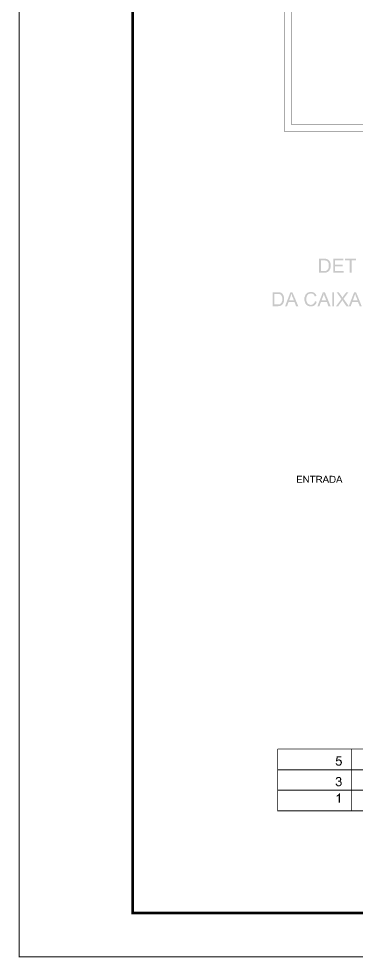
# Model space of a CAD drawing. Header units: millimetres. Extents: x 3240 to 3412, y 1366 to 1426.
# Drawn here: x 3327.64 to 3334.93, y 1366.24 to 1386.51 of the extents above; entities that cross this region are included whole.
import ezdxf

# ---------------------------------------------------------------- set-up
doc = ezdxf.new("R2010")
doc.units = ezdxf.units.MM
doc.layers.add('H', color=7, linetype='Continuous')
doc.layers.add('P', color=7, linetype='Continuous')

msp = doc.modelspace()

# ---------------------------------------------------------------- hatches: boundary and pattern name
at = {"layer": 'H', "linetype": 'Continuous'}
for points in [[(3334.129, 1381.027), (3334.129, 1381.327), (3334.277, 1381.327), (3334.283, 1381.324), (3334.295, 1381.324), (3334.298, 1381.32), (3334.307, 1381.32), (3334.313, 1381.315), (3334.316, 1381.315), (3334.316, 1381.311), (3334.32, 1381.311), (3334.325, 1381.306), (3334.328, 1381.306), (3334.328, 1381.302), (3334.334, 1381.299), (3334.337, 1381.299), (3334.337, 1381.294), (3334.341, 1381.29), (3334.346, 1381.29), (3334.346, 1381.285), (3334.35, 1381.281), (3334.35, 1381.278), (3334.355, 1381.278), (3334.358, 1381.272), (3334.358, 1381.264), (3334.362, 1381.26), (3334.362, 1381.257), (3334.367, 1381.251), (3334.367, 1381.242), (3334.371, 1381.239), (3334.371, 1381.23), (3334.376, 1381.227), (3334.376, 1381.193), (3334.38, 1381.188), (3334.38, 1381.172), (3334.376, 1381.167), (3334.376, 1381.137), (3334.371, 1381.133), (3334.371, 1381.121), (3334.367, 1381.115), (3334.367, 1381.108), (3334.362, 1381.103), (3334.362, 1381.1), (3334.358, 1381.094), (3334.358, 1381.087), (3334.35, 1381.078), (3334.35, 1381.073), (3334.346, 1381.073), (3334.346, 1381.07), (3334.337, 1381.061), (3334.334, 1381.061), (3334.334, 1381.057), (3334.328, 1381.052), (3334.325, 1381.052), (3334.325, 1381.048), (3334.32, 1381.048), (3334.316, 1381.045), (3334.313, 1381.045), (3334.307, 1381.04), (3334.304, 1381.04), (3334.298, 1381.036), (3334.286, 1381.036), (3334.274, 1381.066), (3334.274, 1381.07), (3334.283, 1381.07), (3334.286, 1381.073), (3334.291, 1381.073), (3334.295, 1381.078), (3334.298, 1381.078), (3334.32, 1381.1), (3334.32, 1381.103), (3334.325, 1381.108), (3334.325, 1381.115), (3334.328, 1381.121), (3334.328, 1381.124), (3334.334, 1381.13), (3334.334, 1381.151), (3334.337, 1381.154), (3334.337, 1381.205), (3334.334, 1381.209), (3334.334, 1381.23), (3334.328, 1381.235), (3334.328, 1381.239), (3334.325, 1381.242), (3334.325, 1381.251), (3334.32, 1381.251), (3334.32, 1381.257), (3334.313, 1381.264), (3334.313, 1381.269), (3334.307, 1381.269), (3334.304, 1381.272), (3334.304, 1381.278), (3334.298, 1381.278), (3334.295, 1381.281), (3334.291, 1381.281), (3334.291, 1381.285), (3334.283, 1381.285), (3334.283, 1381.29), (3334.265, 1381.29), (3334.261, 1381.294), (3334.168, 1381.294), (3334.168, 1381.066), (3334.274, 1381.066), (3334.286, 1381.036), (3334.286, 1381.031), (3334.261, 1381.031), (3334.256, 1381.027), (3334.129, 1381.027)], [(3334.434, 1381.027), (3334.434, 1381.327), (3334.651, 1381.327), (3334.651, 1381.294), (3334.473, 1381.294), (3334.473, 1381.2), (3334.637, 1381.2), (3334.637, 1381.167), (3334.473, 1381.167), (3334.473, 1381.066), (3334.658, 1381.066), (3334.658, 1381.027), (3334.434, 1381.027)], [(3334.791, 1381.027), (3334.791, 1381.294), (3334.688, 1381.294), (3334.688, 1381.327), (3334.926, 1381.327), (3334.926, 1381.294), (3334.828, 1381.294), (3334.828, 1381.027), (3334.791, 1381.027)], [(3333.122, 1380.304), (3333.122, 1380.604), (3333.275, 1380.604), (3333.279, 1380.6), (3333.288, 1380.6), (3333.291, 1380.595), (3333.279, 1380.565), (3333.261, 1380.565), (3333.258, 1380.57), (3333.164, 1380.57), (3333.164, 1380.341), (3333.261, 1380.341), (3333.267, 1380.346), (3333.279, 1380.346), (3333.282, 1380.35), (3333.288, 1380.35), (3333.297, 1380.359), (3333.3, 1380.359), (3333.3, 1380.362), (3333.304, 1380.362), (3333.304, 1380.368), (3333.318, 1380.38), (3333.318, 1380.389), (3333.321, 1380.392), (3333.321, 1380.401), (3333.325, 1380.405), (3333.325, 1380.413), (3333.33, 1380.417), (3333.33, 1380.495), (3333.325, 1380.498), (3333.325, 1380.51), (3333.321, 1380.516), (3333.321, 1380.519), (3333.318, 1380.523), (3333.318, 1380.532), (3333.312, 1380.532), (3333.309, 1380.537), (3333.309, 1380.54), (3333.304, 1380.544), (3333.304, 1380.549), (3333.3, 1380.549), (3333.288, 1380.562), (3333.279, 1380.562), (3333.279, 1380.565), (3333.291, 1380.595), (3333.3, 1380.595), (3333.304, 1380.592), (3333.309, 1380.592), (3333.312, 1380.586), (3333.318, 1380.586), (3333.318, 1380.583), (3333.321, 1380.583), (3333.325, 1380.579), (3333.33, 1380.579), (3333.33, 1380.574), (3333.334, 1380.57), (3333.339, 1380.57), (3333.339, 1380.565), (3333.342, 1380.562), (3333.342, 1380.558), (3333.346, 1380.558), (3333.346, 1380.553), (3333.351, 1380.549), (3333.351, 1380.544), (3333.355, 1380.54), (3333.355, 1380.537), (3333.36, 1380.532), (3333.36, 1380.528), (3333.364, 1380.523), (3333.364, 1380.516), (3333.367, 1380.51), (3333.367, 1380.489), (3333.372, 1380.486), (3333.372, 1380.426), (3333.367, 1380.422), (3333.367, 1380.401), (3333.364, 1380.401), (3333.364, 1380.392), (3333.36, 1380.389), (3333.36, 1380.38), (3333.355, 1380.375), (3333.355, 1380.371), (3333.351, 1380.368), (3333.351, 1380.362), (3333.346, 1380.359), (3333.346, 1380.353), (3333.342, 1380.353), (3333.342, 1380.35), (3333.334, 1380.341), (3333.334, 1380.338), (3333.33, 1380.338), (3333.325, 1380.332), (3333.325, 1380.329), (3333.321, 1380.329), (3333.318, 1380.325), (3333.312, 1380.325), (3333.309, 1380.32), (3333.304, 1380.32), (3333.304, 1380.316), (3333.297, 1380.316), (3333.291, 1380.311), (3333.279, 1380.311), (3333.279, 1380.308), (3333.249, 1380.308), (3333.245, 1380.304), (3333.122, 1380.304)], [(3333.394, 1380.304), (3333.508, 1380.604), (3333.551, 1380.604), (3333.678, 1380.304), (3333.63, 1380.304), (3333.596, 1380.396), (3333.584, 1380.431), (3333.551, 1380.51), (3333.551, 1380.516), (3333.545, 1380.519), (3333.545, 1380.532), (3333.542, 1380.537), (3333.542, 1380.544), (3333.536, 1380.544), (3333.536, 1380.553), (3333.533, 1380.558), (3333.533, 1380.57), (3333.529, 1380.57), (3333.529, 1380.562), (3333.524, 1380.558), (3333.524, 1380.544), (3333.521, 1380.54), (3333.521, 1380.532), (3333.515, 1380.528), (3333.515, 1380.523), (3333.512, 1380.519), (3333.512, 1380.516), (3333.482, 1380.431), (3333.584, 1380.431), (3333.596, 1380.396), (3333.469, 1380.396), (3333.436, 1380.304), (3333.394, 1380.304)], [(3333.935, 1380.299), (3333.932, 1380.304), (3333.91, 1380.304), (3333.905, 1380.308), (3333.896, 1380.308), (3333.893, 1380.311), (3333.889, 1380.311), (3333.884, 1380.316), (3333.875, 1380.316), (3333.875, 1380.32), (3333.872, 1380.32), (3333.859, 1380.332), (3333.854, 1380.332), (3333.85, 1380.338), (3333.85, 1380.341), (3333.842, 1380.35), (3333.842, 1380.353), (3333.833, 1380.362), (3333.833, 1380.368), (3333.829, 1380.371), (3333.829, 1380.375), (3333.826, 1380.38), (3333.826, 1380.389), (3333.82, 1380.392), (3333.82, 1380.401), (3333.817, 1380.405), (3333.817, 1380.422), (3333.812, 1380.426), (3333.812, 1380.495), (3333.817, 1380.498), (3333.817, 1380.507), (3333.82, 1380.51), (3333.82, 1380.523), (3333.826, 1380.528), (3333.826, 1380.532), (3333.829, 1380.537), (3333.829, 1380.54), (3333.833, 1380.544), (3333.833, 1380.549), (3333.838, 1380.549), (3333.838, 1380.553), (3333.842, 1380.558), (3333.842, 1380.562), (3333.847, 1380.565), (3333.85, 1380.565), (3333.85, 1380.57), (3333.854, 1380.574), (3333.859, 1380.574), (3333.859, 1380.579), (3333.863, 1380.583), (3333.868, 1380.583), (3333.875, 1380.592), (3333.88, 1380.592), (3333.884, 1380.595), (3333.889, 1380.595), (3333.893, 1380.6), (3333.902, 1380.6), (3333.902, 1380.604), (3333.914, 1380.604), (3333.917, 1380.607), (3333.944, 1380.607), (3333.947, 1380.613), (3333.956, 1380.613), (3333.96, 1380.607), (3333.986, 1380.607), (3333.99, 1380.604), (3334.002, 1380.604), (3334.007, 1380.6), (3334.011, 1380.6), (3334.02, 1380.592), (3334.023, 1380.592), (3334.029, 1380.586), (3334.032, 1380.586), (3334.037, 1380.583), (3334.037, 1380.579), (3334.041, 1380.579), (3334.044, 1380.574), (3334.044, 1380.57), (3334.05, 1380.57), (3334.053, 1380.565), (3334.053, 1380.562), (3334.059, 1380.558), (3334.059, 1380.553), (3334.062, 1380.553), (3334.062, 1380.544), (3334.066, 1380.54), (3334.066, 1380.537), (3334.071, 1380.532), (3334.071, 1380.523), (3334.032, 1380.516), (3334.032, 1380.519), (3334.029, 1380.523), (3334.029, 1380.528), (3334.023, 1380.532), (3334.023, 1380.54), (3334.02, 1380.54), (3334.02, 1380.544), (3334.007, 1380.558), (3334.007, 1380.562), (3334.002, 1380.562), (3333.999, 1380.565), (3333.995, 1380.565), (3333.99, 1380.57), (3333.986, 1380.57), (3333.981, 1380.574), (3333.96, 1380.574), (3333.956, 1380.579), (3333.947, 1380.579), (3333.944, 1380.574), (3333.923, 1380.574), (3333.917, 1380.57), (3333.91, 1380.57), (3333.905, 1380.565), (3333.902, 1380.565), (3333.896, 1380.562), (3333.893, 1380.562), (3333.893, 1380.558), (3333.889, 1380.553), (3333.884, 1380.553), (3333.884, 1380.549), (3333.88, 1380.544), (3333.875, 1380.544), (3333.875, 1380.54), (3333.872, 1380.537), (3333.872, 1380.532), (3333.863, 1380.523), (3333.863, 1380.516), (3333.859, 1380.51), (3333.859, 1380.498), (3333.854, 1380.495), (3333.854, 1380.417), (3333.859, 1380.413), (3333.859, 1380.401), (3333.863, 1380.396), (3333.863, 1380.392), (3333.868, 1380.389), (3333.868, 1380.38), (3333.872, 1380.375), (3333.872, 1380.371), (3333.875, 1380.368), (3333.88, 1380.368), (3333.88, 1380.362), (3333.884, 1380.359), (3333.889, 1380.359), (3333.889, 1380.353), (3333.893, 1380.35), (3333.896, 1380.35), (3333.902, 1380.346), (3333.905, 1380.346), (3333.91, 1380.341), (3333.917, 1380.341), (3333.923, 1380.338), (3333.935, 1380.338), (3333.935, 1380.332), (3333.96, 1380.332), (3333.965, 1380.338), (3333.977, 1380.338), (3333.981, 1380.341), (3333.99, 1380.341), (3333.995, 1380.346), (3333.999, 1380.346), (3333.999, 1380.35), (3334.002, 1380.35), (3334.02, 1380.368), (3334.02, 1380.371), (3334.029, 1380.38), (3334.029, 1380.383), (3334.032, 1380.389), (3334.032, 1380.396), (3334.037, 1380.401), (3334.037, 1380.41), (3334.08, 1380.401), (3334.074, 1380.396), (3334.074, 1380.389), (3334.071, 1380.383), (3334.071, 1380.375), (3334.066, 1380.371), (3334.066, 1380.368), (3334.062, 1380.362), (3334.062, 1380.359), (3334.059, 1380.359), (3334.059, 1380.353), (3334.053, 1380.35), (3334.053, 1380.346), (3334.037, 1380.329), (3334.032, 1380.329), (3334.032, 1380.325), (3334.029, 1380.325), (3334.02, 1380.316), (3334.016, 1380.316), (3334.011, 1380.311), (3334.007, 1380.311), (3334.002, 1380.308), (3333.995, 1380.308), (3333.99, 1380.304), (3333.974, 1380.304), (3333.969, 1380.299), (3333.935, 1380.299)], [(3334.092, 1380.304), (3334.21, 1380.604), (3334.228, 1380.574), (3334.228, 1380.558), (3334.223, 1380.553), (3334.223, 1380.54), (3334.219, 1380.537), (3334.219, 1380.528), (3334.214, 1380.523), (3334.214, 1380.516), (3334.18, 1380.431), (3334.283, 1380.431), (3334.249, 1380.51), (3334.249, 1380.519), (3334.244, 1380.523), (3334.244, 1380.532), (3334.24, 1380.537), (3334.24, 1380.544), (3334.235, 1380.544), (3334.235, 1380.558), (3334.231, 1380.562), (3334.231, 1380.57), (3334.228, 1380.574), (3334.21, 1380.604), (3334.253, 1380.604), (3334.376, 1380.304), (3334.328, 1380.304), (3334.295, 1380.396), (3334.168, 1380.396), (3334.134, 1380.304), (3334.092, 1380.304)], [(3334.413, 1380.304), (3334.413, 1380.604), (3334.452, 1380.604), (3334.452, 1380.304), (3334.413, 1380.304)], [(3334.494, 1380.304), (3334.609, 1380.459), (3334.507, 1380.604), (3334.552, 1380.604), (3334.609, 1380.528), (3334.612, 1380.523), (3334.612, 1380.519), (3334.621, 1380.51), (3334.621, 1380.507), (3334.625, 1380.507), (3334.625, 1380.502), (3334.63, 1380.498), (3334.63, 1380.495), (3334.634, 1380.489), (3334.634, 1380.495), (3334.637, 1380.498), (3334.637, 1380.502), (3334.646, 1380.51), (3334.646, 1380.516), (3334.655, 1380.523), (3334.655, 1380.528), (3334.715, 1380.604), (3334.761, 1380.604), (3334.655, 1380.465), (3334.769, 1380.304), (3334.718, 1380.304), (3334.642, 1380.413), (3334.637, 1380.417), (3334.637, 1380.422), (3334.63, 1380.431), (3334.625, 1380.426), (3334.625, 1380.422), (3334.616, 1380.413), (3334.616, 1380.41), (3334.54, 1380.304), (3334.494, 1380.304)], [(3334.769, 1380.304), (3334.884, 1380.604), (3334.926, 1380.604), (3335.048, 1380.304), (3335.006, 1380.304), (3334.967, 1380.396), (3334.96, 1380.431), (3334.926, 1380.51), (3334.926, 1380.516), (3334.921, 1380.519), (3334.921, 1380.532), (3334.918, 1380.537), (3334.918, 1380.54), (3334.912, 1380.544), (3334.912, 1380.553), (3334.909, 1380.558), (3334.909, 1380.57), (3334.905, 1380.57), (3334.905, 1380.562), (3334.9, 1380.558), (3334.9, 1380.544), (3334.896, 1380.54), (3334.896, 1380.532), (3334.891, 1380.528), (3334.891, 1380.523), (3334.888, 1380.519), (3334.888, 1380.516), (3334.858, 1380.431), (3334.96, 1380.431), (3334.967, 1380.396), (3334.845, 1380.396), (3334.812, 1380.304), (3334.769, 1380.304)], [(3333.651, 1376.489), (3333.651, 1376.642), (3333.757, 1376.642), (3333.757, 1376.621), (3333.669, 1376.621), (3333.669, 1376.573), (3333.753, 1376.573), (3333.753, 1376.558), (3333.669, 1376.558), (3333.669, 1376.506), (3333.762, 1376.506), (3333.762, 1376.489), (3333.651, 1376.489)], [(3333.787, 1376.489), (3333.787, 1376.642), (3333.808, 1376.642), (3333.889, 1376.522), (3333.889, 1376.642), (3333.905, 1376.642), (3333.905, 1376.489), (3333.889, 1376.489), (3333.808, 1376.607), (3333.808, 1376.489), (3333.787, 1376.489)], [(3333.977, 1376.489), (3333.977, 1376.621), (3333.932, 1376.621), (3333.932, 1376.642), (3334.05, 1376.642), (3334.05, 1376.621), (3333.999, 1376.621), (3333.999, 1376.489), (3333.977, 1376.489)], [(3334.071, 1376.489), (3334.071, 1376.642), (3334.138, 1376.642), (3334.143, 1376.637), (3334.143, 1376.625), (3334.087, 1376.625), (3334.087, 1376.573), (3334.15, 1376.573), (3334.15, 1376.579), (3334.159, 1376.579), (3334.159, 1376.582), (3334.164, 1376.582), (3334.164, 1376.586), (3334.168, 1376.591), (3334.168, 1376.607), (3334.164, 1376.612), (3334.164, 1376.616), (3334.159, 1376.616), (3334.156, 1376.621), (3334.147, 1376.621), (3334.143, 1376.625), (3334.143, 1376.637), (3334.168, 1376.637), (3334.168, 1376.633), (3334.171, 1376.633), (3334.186, 1376.621), (3334.186, 1376.612), (3334.189, 1376.612), (3334.189, 1376.586), (3334.186, 1376.582), (3334.186, 1376.579), (3334.18, 1376.573), (3334.18, 1376.57), (3334.177, 1376.57), (3334.171, 1376.565), (3334.168, 1376.565), (3334.168, 1376.561), (3334.156, 1376.561), (3334.15, 1376.558), (3334.15, 1376.552), (3334.159, 1376.552), (3334.159, 1376.549), (3334.171, 1376.536), (3334.171, 1376.531), (3334.177, 1376.531), (3334.201, 1376.489), (3334.177, 1376.489), (3334.156, 1376.519), (3334.156, 1376.522), (3334.15, 1376.528), (3334.15, 1376.531), (3334.147, 1376.531), (3334.147, 1376.536), (3334.143, 1376.54), (3334.143, 1376.543), (3334.138, 1376.543), (3334.138, 1376.549), (3334.134, 1376.549), (3334.134, 1376.552), (3334.126, 1376.552), (3334.126, 1376.558), (3334.087, 1376.558), (3334.087, 1376.489), (3334.071, 1376.489)], [(3334.201, 1376.489), (3334.261, 1376.642), (3334.283, 1376.642), (3334.346, 1376.489), (3334.32, 1376.489), (3334.304, 1376.536), (3334.298, 1376.552), (3334.283, 1376.591), (3334.283, 1376.6), (3334.277, 1376.6), (3334.277, 1376.612), (3334.274, 1376.612), (3334.274, 1376.625), (3334.27, 1376.625), (3334.27, 1376.607), (3334.265, 1376.603), (3334.265, 1376.595), (3334.249, 1376.552), (3334.298, 1376.552), (3334.304, 1376.536), (3334.24, 1376.536), (3334.223, 1376.489), (3334.201, 1376.489)], [(3334.358, 1376.489), (3334.358, 1376.642), (3334.413, 1376.642), (3334.418, 1376.637), (3334.443, 1376.637), (3334.447, 1376.633), (3334.455, 1376.633), (3334.455, 1376.628), (3334.461, 1376.628), (3334.461, 1376.625), (3334.464, 1376.625), (3334.464, 1376.621), (3334.468, 1376.621), (3334.468, 1376.616), (3334.473, 1376.616), (3334.473, 1376.607), (3334.477, 1376.607), (3334.477, 1376.6), (3334.482, 1376.6), (3334.482, 1376.582), (3334.485, 1376.579), (3334.485, 1376.552), (3334.482, 1376.549), (3334.482, 1376.531), (3334.477, 1376.531), (3334.477, 1376.522), (3334.473, 1376.519), (3334.473, 1376.515), (3334.468, 1376.515), (3334.468, 1376.51), (3334.461, 1376.501), (3334.455, 1376.501), (3334.455, 1376.498), (3334.447, 1376.498), (3334.443, 1376.51), (3334.443, 1376.515), (3334.447, 1376.515), (3334.447, 1376.519), (3334.452, 1376.519), (3334.452, 1376.522), (3334.455, 1376.528), (3334.455, 1376.531), (3334.461, 1376.531), (3334.461, 1376.543), (3334.464, 1376.549), (3334.464, 1376.582), (3334.461, 1376.586), (3334.461, 1376.6), (3334.455, 1376.6), (3334.455, 1376.603), (3334.443, 1376.616), (3334.44, 1376.616), (3334.44, 1376.621), (3334.38, 1376.621), (3334.38, 1376.506), (3334.425, 1376.506), (3334.431, 1376.51), (3334.443, 1376.51), (3334.447, 1376.498), (3334.447, 1376.494), (3334.434, 1376.494), (3334.434, 1376.489), (3334.358, 1376.489)], [(3334.494, 1376.489), (3334.552, 1376.642), (3334.574, 1376.642), (3334.634, 1376.489), (3334.612, 1376.489), (3334.595, 1376.536), (3334.591, 1376.552), (3334.574, 1376.591), (3334.574, 1376.595), (3334.57, 1376.6), (3334.57, 1376.607), (3334.567, 1376.607), (3334.567, 1376.621), (3334.561, 1376.625), (3334.561, 1376.607), (3334.558, 1376.607), (3334.558, 1376.6), (3334.552, 1376.595), (3334.54, 1376.552), (3334.591, 1376.552), (3334.595, 1376.536), (3334.531, 1376.536), (3334.515, 1376.489), (3334.494, 1376.489)], [(3334.528, 1370.38), (3334.528, 1370.384), (3334.519, 1370.384), (3334.515, 1370.389), (3334.51, 1370.389), (3334.51, 1370.393), (3334.507, 1370.393), (3334.507, 1370.398), (3334.503, 1370.398), (3334.503, 1370.402), (3334.498, 1370.402), (3334.498, 1370.405), (3334.494, 1370.41), (3334.494, 1370.414), (3334.489, 1370.414), (3334.489, 1370.426), (3334.485, 1370.432), (3334.485, 1370.435), (3334.515, 1370.435), (3334.515, 1370.423), (3334.519, 1370.419), (3334.519, 1370.414), (3334.524, 1370.414), (3334.524, 1370.41), (3334.528, 1370.41), (3334.528, 1370.405), (3334.531, 1370.405), (3334.537, 1370.402), (3334.567, 1370.402), (3334.57, 1370.405), (3334.574, 1370.405), (3334.574, 1370.41), (3334.579, 1370.41), (3334.582, 1370.414), (3334.582, 1370.419), (3334.588, 1370.419), (3334.588, 1370.423), (3334.591, 1370.426), (3334.591, 1370.469), (3334.588, 1370.469), (3334.588, 1370.477), (3334.582, 1370.477), (3334.582, 1370.483), (3334.579, 1370.483), (3334.579, 1370.486), (3334.574, 1370.486), (3334.57, 1370.49), (3334.561, 1370.49), (3334.561, 1370.495), (3334.54, 1370.495), (3334.54, 1370.49), (3334.528, 1370.49), (3334.528, 1370.486), (3334.524, 1370.486), (3334.524, 1370.483), (3334.519, 1370.483), (3334.519, 1370.477), (3334.515, 1370.477), (3334.515, 1370.474), (3334.489, 1370.477), (3334.51, 1370.58), (3334.609, 1370.58), (3334.609, 1370.559), (3334.531, 1370.559), (3334.519, 1370.504), (3334.524, 1370.504), (3334.524, 1370.507), (3334.528, 1370.507), (3334.531, 1370.511), (3334.54, 1370.511), (3334.545, 1370.516), (3334.57, 1370.516), (3334.574, 1370.511), (3334.582, 1370.511), (3334.588, 1370.507), (3334.591, 1370.507), (3334.591, 1370.504), (3334.595, 1370.504), (3334.609, 1370.49), (3334.609, 1370.486), (3334.612, 1370.486), (3334.612, 1370.477), (3334.616, 1370.474), (3334.616, 1370.462), (3334.621, 1370.462), (3334.621, 1370.444), (3334.616, 1370.44), (3334.616, 1370.423), (3334.612, 1370.423), (3334.612, 1370.414), (3334.609, 1370.414), (3334.609, 1370.41), (3334.604, 1370.405), (3334.604, 1370.402), (3334.6, 1370.402), (3334.6, 1370.398), (3334.595, 1370.398), (3334.595, 1370.393), (3334.591, 1370.393), (3334.591, 1370.389), (3334.588, 1370.389), (3334.582, 1370.384), (3334.574, 1370.384), (3334.57, 1370.38), (3334.528, 1370.38)], [(3334.528, 1369.936), (3334.524, 1369.939), (3334.519, 1369.939), (3334.515, 1369.945), (3334.51, 1369.945), (3334.51, 1369.948), (3334.507, 1369.948), (3334.507, 1369.954), (3334.503, 1369.954), (3334.503, 1369.957), (3334.498, 1369.957), (3334.498, 1369.961), (3334.494, 1369.966), (3334.494, 1369.969), (3334.489, 1369.969), (3334.489, 1369.987), (3334.485, 1369.987), (3334.485, 1369.991), (3334.51, 1369.996), (3334.51, 1369.991), (3334.515, 1369.987), (3334.515, 1369.978), (3334.519, 1369.975), (3334.519, 1369.969), (3334.524, 1369.969), (3334.524, 1369.966), (3334.528, 1369.966), (3334.528, 1369.961), (3334.531, 1369.961), (3334.531, 1369.957), (3334.545, 1369.957), (3334.549, 1369.954), (3334.552, 1369.954), (3334.558, 1369.957), (3334.57, 1369.957), (3334.57, 1369.961), (3334.574, 1369.961), (3334.588, 1369.975), (3334.588, 1369.978), (3334.591, 1369.982), (3334.591, 1370.012), (3334.588, 1370.012), (3334.588, 1370.017), (3334.582, 1370.021), (3334.582, 1370.024), (3334.579, 1370.024), (3334.579, 1370.029), (3334.574, 1370.029), (3334.57, 1370.033), (3334.537, 1370.033), (3334.537, 1370.054), (3334.558, 1370.054), (3334.561, 1370.059), (3334.567, 1370.059), (3334.57, 1370.063), (3334.574, 1370.063), (3334.574, 1370.066), (3334.579, 1370.072), (3334.579, 1370.075), (3334.582, 1370.075), (3334.582, 1370.096), (3334.579, 1370.102), (3334.579, 1370.105), (3334.574, 1370.109), (3334.57, 1370.109), (3334.57, 1370.114), (3334.567, 1370.114), (3334.561, 1370.118), (3334.537, 1370.118), (3334.531, 1370.114), (3334.528, 1370.114), (3334.528, 1370.109), (3334.524, 1370.109), (3334.524, 1370.105), (3334.519, 1370.102), (3334.519, 1370.096), (3334.515, 1370.093), (3334.515, 1370.084), (3334.489, 1370.088), (3334.489, 1370.096), (3334.494, 1370.096), (3334.494, 1370.105), (3334.498, 1370.109), (3334.498, 1370.114), (3334.503, 1370.114), (3334.503, 1370.118), (3334.515, 1370.13), (3334.519, 1370.13), (3334.524, 1370.135), (3334.531, 1370.135), (3334.531, 1370.139), (3334.561, 1370.139), (3334.567, 1370.135), (3334.579, 1370.135), (3334.579, 1370.13), (3334.582, 1370.13), (3334.588, 1370.126), (3334.591, 1370.126), (3334.591, 1370.123), (3334.595, 1370.123), (3334.595, 1370.118), (3334.6, 1370.118), (3334.6, 1370.114), (3334.604, 1370.109), (3334.604, 1370.102), (3334.609, 1370.102), (3334.609, 1370.075), (3334.604, 1370.072), (3334.604, 1370.066), (3334.6, 1370.063), (3334.6, 1370.059), (3334.595, 1370.059), (3334.595, 1370.054), (3334.591, 1370.054), (3334.591, 1370.051), (3334.588, 1370.051), (3334.582, 1370.045), (3334.588, 1370.045), (3334.588, 1370.042), (3334.595, 1370.042), (3334.604, 1370.033), (3334.609, 1370.033), (3334.609, 1370.029), (3334.612, 1370.024), (3334.612, 1370.017), (3334.616, 1370.017), (3334.616, 1369.978), (3334.612, 1369.975), (3334.612, 1369.969), (3334.609, 1369.966), (3334.609, 1369.961), (3334.604, 1369.961), (3334.604, 1369.957), (3334.6, 1369.957), (3334.6, 1369.954), (3334.595, 1369.954), (3334.595, 1369.948), (3334.591, 1369.948), (3334.591, 1369.945), (3334.588, 1369.945), (3334.582, 1369.939), (3334.574, 1369.939), (3334.574, 1369.936), (3334.528, 1369.936)], [(3334.552, 1369.58), (3334.552, 1369.737), (3334.545, 1369.728), (3334.54, 1369.728), (3334.537, 1369.724), (3334.531, 1369.724), (3334.531, 1369.721), (3334.528, 1369.721), (3334.524, 1369.715), (3334.519, 1369.715), (3334.515, 1369.712), (3334.507, 1369.712), (3334.507, 1369.733), (3334.51, 1369.737), (3334.515, 1369.737), (3334.519, 1369.742), (3334.524, 1369.742), (3334.524, 1369.745), (3334.531, 1369.745), (3334.531, 1369.749), (3334.537, 1369.749), (3334.537, 1369.754), (3334.54, 1369.754), (3334.54, 1369.758), (3334.545, 1369.758), (3334.545, 1369.763), (3334.549, 1369.763), (3334.549, 1369.767), (3334.552, 1369.767), (3334.552, 1369.77), (3334.558, 1369.77), (3334.558, 1369.775), (3334.561, 1369.779), (3334.561, 1369.784), (3334.579, 1369.784), (3334.579, 1369.58), (3334.552, 1369.58)]]:
    msp.add_hatch(color=256, dxfattribs=at).paths.add_polyline_path(points)

# ---------------------------------------------------------------- linework, layer by layer
at = {"layer": 'P'}
for points, const_width in [([(3327.649, 1366.253), (3411.629, 1366.253), (3411.629, 1425.601), (3327.649, 1425.601), (3327.649, 1366.253)], 0.0169), ([(3410.677, 1424.648), (3410.677, 1367.202), (3330.099, 1367.202), (3330.099, 1424.648), (3410.677, 1424.648)], 0.0593), ([(3333.376, 1419.759), (3333.376, 1384.081), (3388.277, 1384.081), (3388.277, 1419.759)], 0.0085), ([(3333.524, 1419.759), (3333.524, 1384.232), (3388.129, 1384.232), (3388.129, 1419.759)], 0.0085), ([(3333.231, 1370.74), (3346.826, 1370.74)], 0.0169), ([(3346.826, 1370.74), (3346.826, 1369.407), (3333.231, 1369.407), (3333.231, 1370.74)], 0.0169), ([(3334.824, 1370.74), (3334.824, 1369.407)], 0.0169), ([(3333.231, 1370.292), (3346.826, 1370.292)], 0.0169), ([(3333.231, 1369.851), (3346.826, 1369.851)], 0.0169)]:
    msp.add_lwpolyline(points, dxfattribs=dict(at, const_width=const_width))

doc.saveas('drawing.dxf')
